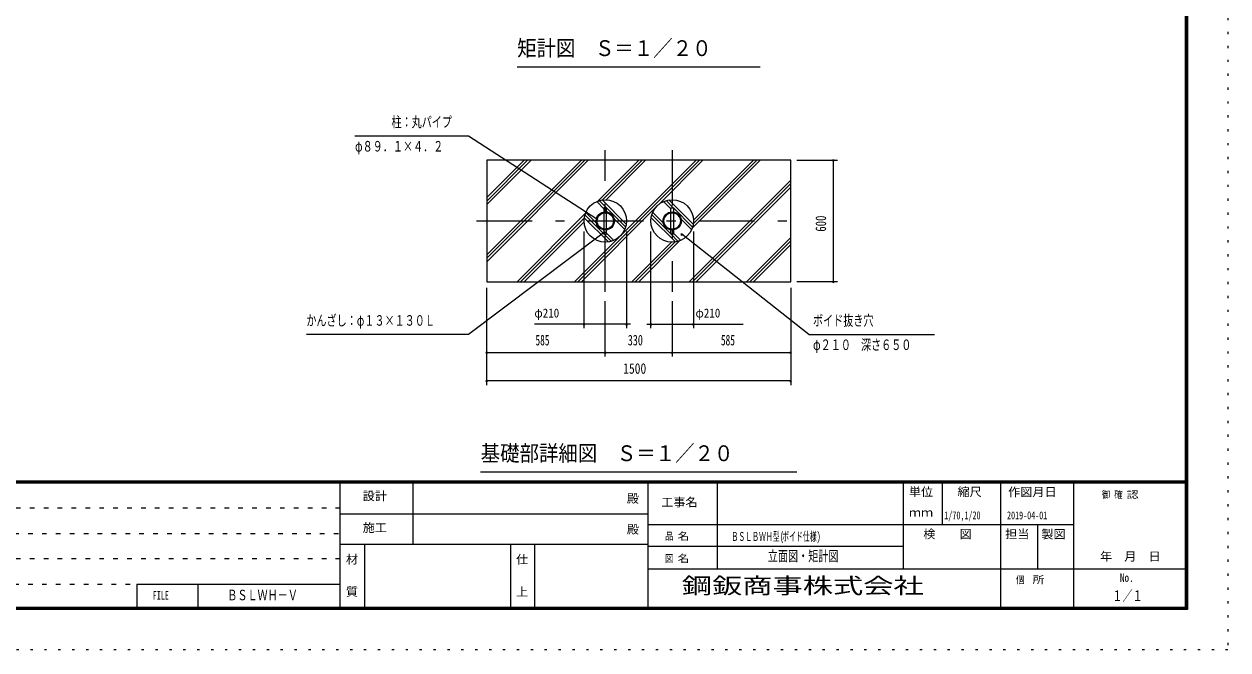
# Model space of a CAD drawing. Units: millimetres, scale not verified, with parts at other scales. Extents: x -31545 to 31552, y -14700 to 14700.
# Drawn here: x 10762 to 31552, y -14700 to -3885 of the extents above; entities that cross this region are included whole.
import ezdxf
from ezdxf.enums import TextEntityAlignment as Align

# ---------------------------------------------------------------- set-up
doc = ezdxf.new("R2010")
doc.units = ezdxf.units.MM
doc.header["$LTSCALE"] = 80
for name, pattern in [('USER1', [3, 1, -2]), ('USER3', [24, 12, -5, 2, -5]), ('USER4', [3, 0.5, -2.5])]:
    doc.linetypes.add(name, pattern=pattern)
doc.layers.add('0-1_0-F1TEXT', color=7, linetype='Continuous')
doc.layers.add('0-E_2-5DIM', color=7, linetype='Continuous')
for name, color, linetype, lineweight in [('0-6_2-02BOLD', 7, 'Continuous', 18), ('0-8_2-22CENTER', 3, 'USER3', 18), ('0-A_2-52DIM', 3, 'Continuous', 18), ('0-B_2-62HATCH', 2, 'Continuous', 18), ('0-C_F-F1PAPER', 5, 'Continuous', 18), ('0-D_F-E_J_ADD', 5, 'USER4', 18)]:
    doc.layers.add(name, color=color, linetype=linetype, lineweight=lineweight)
doc.styles.add('ＭＳ ゴシック', font='')
doc.styles.get('ＭＳ ゴシック').set_extended_font_data('MS Gothic')

msp = doc.modelspace()

# ---------------------------------------------------------------- linework, layer by layer
at = {"layer": '0-6_2-02BOLD'}
for p, q in [((20776.66, -7147.72), (20776.66, -7426.48)), ((20822.16, -7426.48), (20822.16, -7147.72)), ((21931.66, -7426.48), (21931.66, -7147.72)), ((21977.17, -7147.72), (21977.17, -7426.48)), ((20822.16, -7514.6), (20822.16, -7441.35)), ((21977.17, -7441.35), (21977.17, -7514.6))]:
    msp.add_line(p, q, dxfattribs=at)
msp.add_lwpolyline([(24001.91, -8337.1), (24001.91, -6237.1), (18751.92, -6237.1), (18751.92, -8337.1)], close=True, dxfattribs=at)
for points in [[(20822.16, -7132.84), (20822.16, -7059.6), (20776.66, -7059.6), (20776.66, -7132.84)], [(21931.66, -7132.84), (21931.66, -7059.6), (21977.17, -7059.6), (21977.17, -7132.84)], [(20776.66, -7441.35), (20776.66, -7514.6), (20822.16, -7514.6)], [(21977.17, -7514.6), (21931.66, -7514.6), (21931.66, -7441.35)]]:
    msp.add_lwpolyline(points, dxfattribs=at)
for centre, radius in [((20799.42, -7287.1), 367.5), ((21954.41, -7287.1), 367.5), ((20799.42, -7287.1), 155.93), ((20799.42, -7287.1), 141.22), ((21954.41, -7287.1), 155.93), ((21954.41, -7287.1), 141.22)]:
    msp.add_circle(centre, radius, dxfattribs=at)
at = {"layer": '0-8_2-22CENTER'}
for p, q in [((20799.42, -8512.1), (20799.42, -6062.09)), ((21954.41, -6062.1), (21954.41, -8512.1)), ((18576.91, -7287.1), (24176.91, -7287.1))]:
    msp.add_line(p, q, dxfattribs=at)
at = {"layer": '0-A_2-52DIM'}
for p, q in [((23476.91, -4627.1), (19276.92, -4627.1)), ((24106.92, -6237.1), (24806.91, -6237.1)), ((24750.91, -6237.1), (24722.91, -6237.1)), ((24736.91, -6237.1), (24736.91, -8337.1)), ((20668.56, -7251.66), (20640.56, -7251.66)), ((20431.92, -9142.09), (20431.92, -7470.1)), ((20798.73, -7482.49), (20770.73, -7482.49)), ((21166.91, -7470.1), (21166.91, -9142.09)), ((21586.92, -9142.09), (21586.92, -7470.1)), ((22321.91, -7470.1), (22321.91, -9142.09)), ((22134.34, -7516.12), (22106.34, -7516.12)), ((24316.91, -9247.1), (22120.34, -7516.12)), ((18751.92, -10122.1), (18751.92, -8442.1)), ((24001.91, -8442.1), (24001.91, -10122.1)), ((24806.91, -8337.1), (24106.92, -8337.1)), ((24750.91, -8337.1), (24722.91, -8337.1)), ((20799.42, -9632.1), (20799.42, -8671.36)), ((21954.41, -8671.36), (21954.41, -9632.1)), ((21236.91, -9072.1), (19574.42, -9072.1)), ((20445.91, -9072.1), (20417.91, -9072.1)), ((21180.91, -9072.1), (21152.91, -9072.1)), ((21516.91, -9072.1), (23179.41, -9072.1)), ((21600.92, -9072.1), (21572.92, -9072.1)), ((22335.91, -9072.1), (22307.91, -9072.1)), ((24316.91, -9247.1), (26486.91, -9247.1)), ((18765.92, -9562.1), (18737.92, -9562.1)), ((18751.92, -9562.1), (24001.91, -9562.1)), ((20813.42, -9562.1), (20785.42, -9562.1)), ((21968.41, -9562.1), (21940.41, -9562.1)), ((24015.91, -9562.1), (23987.91, -9562.1)), ((18765.92, -10052.1), (18737.92, -10052.1)), ((24001.91, -10052.09), (18751.92, -10052.09)), ((24015.91, -10052.1), (23987.91, -10052.1)), ((24106.92, -11627.1), (18646.92, -11627.1))]:
    msp.add_line(p, q, dxfattribs=at)
for points in [[(16476.92, -5817.1), (18436.92, -5817.1), (20654.56, -7251.66)], [(20784.73, -7482.49), (18436.92, -9247.1), (15636.91, -9247.1)]]:
    msp.add_lwpolyline(points, dxfattribs=at)
for centre in [(24736.91, -6237.1), (20654.56, -7251.66), (20784.73, -7482.49), (22120.34, -7516.12), (24736.91, -8337.1), (20431.91, -9072.1), (21166.91, -9072.1), (21586.92, -9072.1), (22321.91, -9072.1), (18751.92, -9562.1), (20799.42, -9562.1), (21954.41, -9562.1), (24001.91, -9562.1), (18751.92, -10052.1), (24001.91, -10052.1)]:
    msp.add_arc(centre, 14, 180, 0, dxfattribs=at)
at = {"layer": '0-B_2-62HATCH'}
for p, q in [((19397.68, -6237.1), (18751.92, -6882.85)), ((18751.92, -6942.25), (19457.07, -6237.1)), ((19516.46, -6237.1), (18751.92, -7001.65)), ((18751.92, -7872.8), (20387.62, -6237.1)), ((20447.02, -6237.1), (18751.92, -7932.2)), ((18751.92, -7991.6), (20506.41, -6237.1)), ((22426.91, -6237.1), (20326.92, -8337.1)), ((20672.44, -6942.23), (21377.57, -6237.1)), ((21436.97, -6237.1), (20751.31, -6922.76)), ((20813.6, -6919.87), (21496.36, -6237.1)), ((21078.96, -7525.66), (22367.51, -6237.1)), ((21715.87, -7007.54), (22486.31, -6237.1)), ((23476.26, -6237.1), (22299.28, -7414.08)), ((22318.75, -7335.21), (23416.87, -6237.1)), ((23357.47, -6237.1), (22321.64, -7272.92)), ((22247.41, -8337.1), (24001.91, -6582.6)), ((24001.91, -6642), (22306.81, -8337.1)), ((22366.21, -8337.1), (24001.91, -6701.39)), ((20386.31, -8337.1), (21674.85, -7048.55)), ((20651.21, -6950.8), (20776.66, -7076.26)), ((20819.41, -7059.6), (20694.65, -6934.85)), ((20743.13, -6923.93), (21162.57, -7343.38)), ((20822.16, -7062.36), (21151.66, -7391.86)), ((21806.21, -6950.8), (21931.66, -7076.26)), ((21974.4, -7059.6), (21849.65, -6934.85)), ((22317.57, -7343.38), (21898.13, -6923.93)), ((22306.67, -7391.86), (21977.17, -7062.36)), ((19277.57, -8337.1), (20454.54, -7160.12)), ((20435.08, -7238.99), (19336.97, -8337.1)), ((20436.25, -7230.82), (20855.7, -7650.26)), ((20447.17, -7182.33), (20776.66, -7511.83)), ((20647.83, -7323.59), (20463.12, -7138.89)), ((20835.9, -7135.5), (20822.16, -7121.76)), ((21135.71, -7435.3), (20951.01, -7250.6)), ((22010.69, -7650.26), (21591.25, -7230.82)), ((21602.16, -7182.33), (21931.66, -7511.83)), ((21802.82, -7323.59), (21618.12, -7138.89)), ((21977.17, -7121.76), (21990.9, -7135.5)), ((22106.01, -7250.6), (22290.7, -7435.3)), ((19396.36, -8337.1), (20432.18, -7301.27)), ((20776.66, -7452.44), (20762.92, -7438.69)), ((21917.91, -7438.69), (21931.66, -7452.44)), ((21037.98, -7566.64), (20267.51, -8337.1)), ((20779.43, -7514.6), (20904.17, -7639.35)), ((20947.61, -7623.39), (20822.16, -7497.94)), ((21940.24, -7654.32), (21257.47, -8337.1)), ((21316.87, -8337.1), (22002.53, -7651.43)), ((22081.39, -7631.96), (21376.26, -8337.1)), ((21934.43, -7514.6), (22059.17, -7639.35)), ((21977.17, -7497.94), (22102.61, -7623.39)), ((24001.91, -7572.55), (23237.37, -8337.1)), ((23296.77, -8337.1), (24001.91, -7631.94)), ((24001.91, -7691.34), (23356.16, -8337.1))]:
    msp.add_line(p, q, dxfattribs=at)
at = {"layer": '0-C_F-F1PAPER'}
for p, q in [((30817.03, -11781), (-9292.96, -11781)), ((-9292.96, -11784.5), (30817.03, -11784.5)), ((30817.03, -11788), (-9292.96, -11788)), ((-9292.96, -11791.5), (30817.03, -11791.5)), ((30817.03, -11795), (-9292.96, -11795)), ((-9292.96, -11798.5), (30817.03, -11798.5)), ((30817.03, -11802), (-9292.96, -11802)), ((-9292.96, -11805.5), (30817.03, -11805.5)), ((30817.03, -11809), (-9292.96, -11809)), ((-9292.96, -11812.5), (30817.03, -11812.5)), ((30817.03, -11816), (-9292.96, -11816)), ((16222.04, -14000), (16222.04, -11816)), ((17482.04, -12880), (17482.04, -11816)), ((21542.04, -14000), (21542.04, -11816)), ((22732.04, -11816), (22732.04, -13300)), ((25952.04, -13300), (25952.04, -11816)), ((26617.04, -11816), (26617.04, -12530)), ((27632.04, -14000), (27632.04, -11816)), ((28892.04, -14000), (28892.04, -11816)), ((16222.04, -12348), (21542.04, -12348)), ((21542.04, -12530), (28892.04, -12530)), ((28262.03, -12530), (28262.03, -13300)), ((21542.04, -12880), (16222.04, -12880)), ((16642.04, -12880), (16642.04, -14000)), ((19162.04, -12880), (19162.04, -14000)), ((19582.03, -14000), (19582.03, -12880)), ((25952.04, -12915), (21542.04, -12915)), ((21542.04, -13300), (30852.03, -13300)), ((12710.84, -13563.2), (12710.84, -14000)), ((12710.84, -13563.2), (16222.04, -13563.2)), ((13760.84, -13563.2), (13760.84, -14000))]:
    msp.add_line(p, q, dxfattribs=at)
at = {"layer": '0-C_F-F1PAPER', "color": 6, "linetype": 'USER1'}
for p, q in [((16222.04, -12252.8), (-9327.96, -12252.8)), ((-9327.96, -12689.6), (16222.04, -12689.6)), ((16222.04, -13126.4), (-9327.96, -13126.4)), ((-9327.96, -13563.2), (12710.84, -13563.2))]:
    msp.add_line(p, q, dxfattribs=at)
at = {"layer": '0-C_F-F1PAPER'}
for points in [[(30852.03, -14000), (-9327.96, -14000), (-9327.96, 14140), (30852.03, 14140)], [(30848.53, -13996.5), (-9324.46, -13996.5), (-9324.46, 14136.5), (30848.53, 14136.5)], [(30845.03, -13993), (-9320.96, -13993), (-9320.96, 14133), (30845.03, 14133)], [(30841.53, -13989.5), (30841.53, 14129.5), (-9317.46, 14129.5), (-9317.46, -13989.5)], [(30838.03, -13986), (-9313.96, -13986), (-9313.96, 14126), (30838.03, 14126)], [(30834.53, -13982.5), (30834.53, 14122.5), (-9310.46, 14122.5), (-9310.46, -13982.5)], [(30831.03, -13979), (-9306.96, -13979), (-9306.96, 14119), (30831.03, 14119)], [(30827.54, -13975.5), (30827.54, 14115.5), (-9303.46, 14115.5), (-9303.46, -13975.5)], [(30824.03, -13972), (30824.03, 14112), (-9299.96, 14112), (-9299.96, -13972)], [(30820.53, -13968.5), (30820.53, 14108.5), (-9296.46, 14108.5), (-9296.46, -13968.5)], [(30817.03, -13965), (-9292.96, -13965), (-9292.96, 14105), (30817.03, 14105)]]:
    msp.add_lwpolyline(points, close=True, dxfattribs=at)
at = {"layer": '0-D_F-E_J_ADD'}
msp.add_lwpolyline([(31552.03, -14700), (-10027.97, -14700), (-10027.97, 14700), (31552.03, 14700)], close=True, dxfattribs=at)

# ---------------------------------------------------------------- texts
at = {"layer": '0-1_0-F1TEXT', "style": 'ＭＳ ゴシック'}
for s, height, width, p in [('1/70,1/20', 136.8, 0.65, (26653.69, -12483.38)), ('2019-04-01', 136.8, 0.65, (27737.03, -12483.38)), ('ＢＳＬＢＷＨ型(', 155, 0.55, (22977.03, -12862.5)), ('ボイド仕様)', 155, 0.55, (23853.83, -12862.5)), ('立面図・矩計図', 182.3, 0.7, (23607.04, -13222.63)), ('ＢＳＬＷＨ－Ｖ', 182.3, 0.7, (14271.26, -13896.73)), ('１／１', 182.3, 0.7, (29557.03, -13908.29))]:
    msp.add_text(s, height=height, dxfattribs=dict(at, width=width)).set_placement(p, align=Align.BOTTOM_LEFT)
at = {"layer": '0-A_2-52DIM', "color": 7, "style": 'ＭＳ ゴシック'}
for s, height, width, p in [('矩計図\u3000Ｓ＝１／２０', 273.5, 0.9, (19276.92, -4519.79)), ('柱：丸パイプ', 182.3, 0.7, (17106.91, -5722.23)), ('φ８９．１×４．２', 182.3, 0.7, (16476.92, -6142.23)), ('かんざし：φ１３×１３０Ｌ', 182.3, 0.7, (15636.91, -9152.23)), ('φ210', 155, 0.9, (19574.42, -9002.09)), ('φ210', 155, 0.9, (22356.91, -9002.09)), ('ボイド抜き穴', 182.3, 0.7, (24386.91, -9152.22)), ('585', 182.3, 0.65, (19593.81, -9492.1)), ('330', 182.3, 0.7, (21188.15, -9492.1)), ('585', 182.3, 0.65, (22796.31, -9492.1)), ('φ２１０\u3000深さ６５０', 182.3, 0.7, (24386.91, -9572.22)), ('1500', 182.3, 0.8, (21109.55, -9982.1)), ('基礎部詳細図\u3000Ｓ＝１／２０', 273.5, 0.9, (18646.91, -11519.79))]:
    msp.add_text(s, height=height, dxfattribs=dict(at, width=width)).set_placement(p, align=Align.BOTTOM_LEFT)
at = {"layer": '0-A_2-52DIM', "color": 7, "style": 'ＭＳ ゴシック', "width": 0.75}
msp.add_text('600', height=182.3, rotation=90, dxfattribs=at).set_placement((24666.92, -7473.1), align=Align.BOTTOM_LEFT)
at = {"layer": '0-C_F-F1PAPER', "color": 7, "style": 'ＭＳ ゴシック'}
for s, height, width, p in [('設計', 145.9, 1.05, (16610.54, -12157.36)), ('殿', 145.9, 1.05, (21171.04, -12202.1)), ('工事名', 145.9, 1.05, (21766.04, -12265.1)), ('単位', 145.9, 1.05, (26043.04, -12086.6)), ('縮尺', 145.9, 1.05, (26883.04, -12086.6)), ('作図月日', 145.9, 1.05, (27756.49, -12088.03)), ('御 ', 124, 0.85, (29371.89, -12116.2)), ('確 ', 124, 0.85, (29588.03, -12116.2)), ('認', 124, 1.2, (29804.17, -12116.2)), ('ｍｍ', 145.9, 1.05, (26043.04, -12443.6)), ('施工', 145.9, 1.05, (16610.54, -12706.1)), ('殿', 145.9, 1.05, (21171.04, -12734.1)), ('品 ', 124, 0.85, (21830.79, -12834.5)), ('名', 124, 1.2, (22046.93, -12834.5)), ('検\u3000\u3000図', 145.9, 1.05, (26291.54, -12814.6)), ('担当', 145.9, 1.05, (27705.54, -12814.6)), ('製図', 145.9, 1.05, (28329.91, -12818.04)), ('材', 145.9, 1.05, (16320.04, -13252.1)), ('仕', 145.9, 1.05, (19260.04, -13252.1)), ('図 ', 124, 0.85, (21830.79, -13219.5)), ('名', 124, 1.2, (22046.93, -13219.5)), ('\u3000年\u3000月\u3000日', 145.9, 1.05, (29135.27, -13202.3)), ('個  ', 124, 0.85, (27891.04, -13587)), ('所', 124, 1.2, (28179.22, -13587)), ('No.', 145.9, 0.8, (29686.54, -13567.1)), ('FILE', 145.9, 0.7, (12985.59, -13873.7)), ('質', 145.9, 1.05, (16320.04, -13812.1)), ('上', 145.9, 1.05, (19260.04, -13812.1))]:
    msp.add_text(s, height=height, dxfattribs=dict(at, width=width)).set_placement(p, align=Align.BOTTOM_LEFT)
at = {"layer": '0-E_2-5DIM', "style": 'ＭＳ ゴシック', "width": 1.4}
msp.add_text('鋼鈑商事株式会社', height=273.5, dxfattribs=at).set_placement((22120.54, -13808.88), align=Align.BOTTOM_LEFT)

doc.saveas('drawing.dxf')
